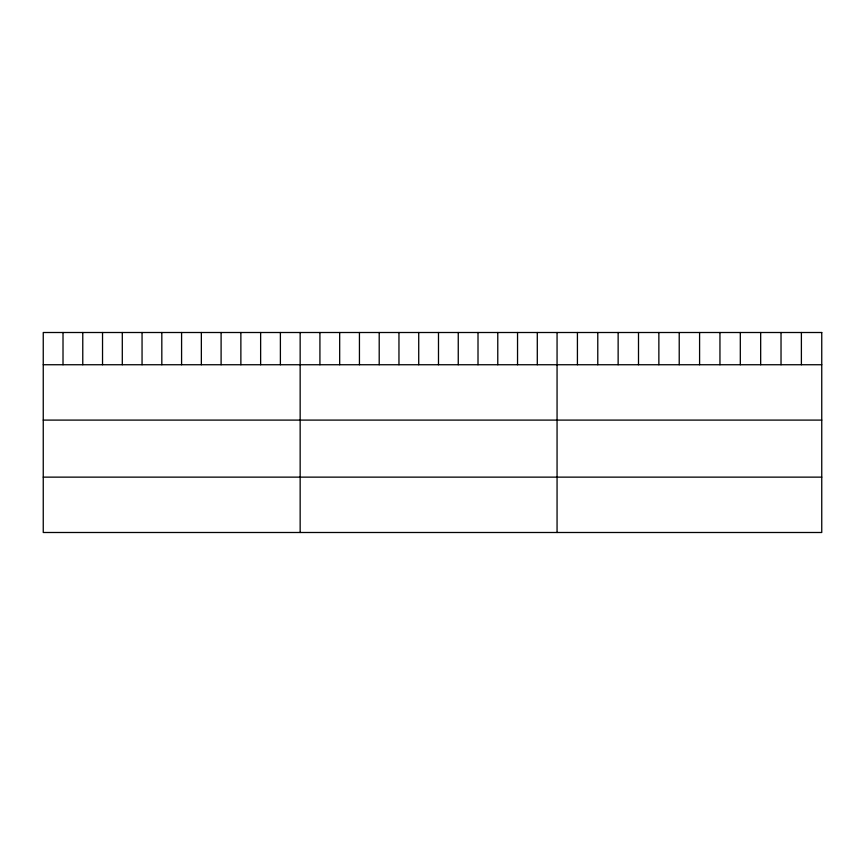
<?xml version="1.0" encoding="UTF-8"?>
<svg xmlns="http://www.w3.org/2000/svg" width="865" height="865" viewBox="0 0 865 865"><rect width="100%" height="100%" fill="white"/><g stroke="black" fill="none" stroke-linecap="round" stroke-linejoin="round"><path stroke-width="1.3" d="M43.25 364.738L821.75 364.738M43.25 420.098L821.75 420.098M43.25 477.134L821.75 477.134M801.39 332.506L801.39 364.738M781.03 332.506L781.03 364.738M760.67 332.506L760.67 364.738M740.31 332.506L740.31 364.738M719.95 332.506L719.95 364.738M699.59 332.506L699.59 364.738M679.22 332.506L679.22 364.738M658.86 332.506L658.86 364.738M638.5 332.506L638.5 364.738M618.14 332.506L618.14 364.738M597.78 332.506L597.78 364.738M577.42 332.506L577.42 364.738M557.06 332.506L557.06 532.494M537.295 332.506L537.295 364.738M517.54 332.506L517.54 364.738M497.775 332.506L497.775 364.738M478.01 332.506L478.01 364.738M458.255 332.506L458.255 364.738M438.49 332.506L438.49 364.738M418.725 332.506L418.725 364.738M398.96 332.506L398.96 364.738M379.205 332.506L379.205 364.738M359.44 332.506L359.44 364.738M339.675 332.506L339.675 364.738M319.92 332.506L319.92 364.738M300.155 332.506L300.155 532.494M280.39 332.506L280.39 364.738M260.635 332.506L260.635 364.738M240.87 332.506L240.87 364.738M221.105 332.506L221.105 364.738M201.35 332.506L201.35 364.738M181.585 332.506L181.585 364.738M161.82 332.506L161.82 364.738M142.055 332.506L142.055 364.738M122.3 332.506L122.3 364.738M102.535 332.506L102.535 364.738M82.77 332.506L82.77 364.738M63.015 332.506L63.015 364.738M821.75 332.506L43.25 332.506L43.25 532.494L821.75 532.494L821.75 332.506"/></g></svg>
